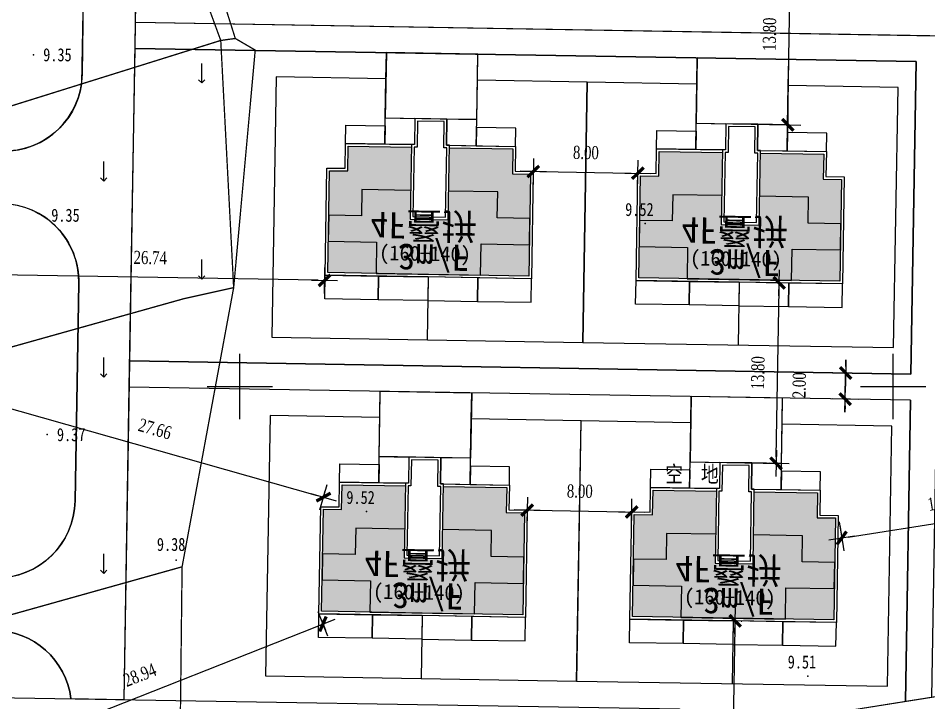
# Model space of a CAD drawing. Header units: millimetres. Extents: x -439850 to 440374, y 3556331 to 3581716.
# Drawn here: x 439918.8 to 439988.4, y 3581426 to 3581478.3 of the extents above; entities that cross this region are included whole.
import ezdxf
from ezdxf.enums import TextEntityAlignment as Align

# ---------------------------------------------------------------- set-up
doc = ezdxf.new("R2010")
doc.units = ezdxf.units.MM
doc.header["$LTSCALE"] = 1000
doc.header["$MEASUREMENT"] = 0
for name, color, linetype in [('18标注', 7, 'Continuous'), ('DC调整', 1, 'Continuous'), ('dx', 250, 'Continuous'), ('建筑外轮廓线', 6, 'Continuous'), ('文字', 7, 'Continuous'), ('道路', 7, 'Continuous'), ('铺装', 6, 'Continuous')]:
    doc.layers.add(name, color=color, linetype=linetype)
doc.styles.add('-黑体', font='simhei.ttf')
doc.styles.add('HZ', font='', dxfattribs={"width": 0.8})
doc.styles.add('坐标标注', font='times.ttf', dxfattribs={"width": 0.75})
doc.styles.add('样式 1', font='simhei.ttf')
doc.styles.get('HZ').set_extended_font_data('SimSun')
doc.dimstyles.new('FAST', dxfattribs={"dimtxt": 1, "dimasz": 0.5, "dimexe": 0.5, "dimexo": 0.5, "dimgap": 1, "dimtad": 1, "dimzin": 4, "dimdsep": 46, "dimtxsty": '坐标标注', "dimblk": '尺寸起止点', "dimcen": 1, "dimadec": 1, "dimazin": 1, "dimtfac": 1, "dimtmove": 2, "dimatfit": 3, "dimldrblk": 'ARCHTICK', "dimfxl": 1.25, "dimarcsym": 0})

# ---------------------------------------------------------------- blocks, each defined once
blk = doc.blocks.new('GC120')
for p, q in [((0, -1.5), (0, 1.5)), ((-0.5, -1), (0, -1.5)), ((0, -1.5), (-0.5, -1)), ((0, -1.5), (0.5, -1))]:
    blk.add_line(p, q)
blk = doc.blocks.new('sagg21asa21fas')
at = {"ltscale": 0.02}
h = blk.add_hatch(color=40, dxfattribs=at)
h.dxf.hatch_style = 1
h.paths.add_polyline_path([(437140.67, 3586214.116), (437139.27, 3586214.116), (437139.27, 3586216.016), (437134.42, 3586216.016), (437134.42, 3586212.716), (437138.17, 3586212.716), (437138.17, 3586210.716), (437140.67, 3586210.716)])
h.paths.add_polyline_path([(437131.52, 3586216.016), (437126.67, 3586216.016), (437126.67, 3586214.116), (437125.27, 3586214.116), (437125.27, 3586210.716), (437127.77, 3586210.716), (437127.77, 3586212.716), (437131.52, 3586212.716)])
h.paths.add_polyline_path([(437140.67, 3586210.716), (437138.17, 3586210.716), (437138.17, 3586212.716), (437134.42, 3586212.716), (437134.42, 3586210.516), (437131.52, 3586210.516), (437131.52, 3586212.716), (437127.77, 3586212.716), (437127.77, 3586210.716), (437125.27, 3586210.716), (437125.27, 3586208.716), (437128.97, 3586208.716), (437128.97, 3586206.316), (437136.97, 3586206.316), (437136.97, 3586208.716), (437140.67, 3586208.716)])
h.paths.add_polyline_path([(437128.97, 3586208.716), (437125.27, 3586208.716), (437125.27, 3586206.316), (437128.97, 3586206.316)], flags=17)
h.paths.add_polyline_path([(437140.67, 3586208.716), (437136.97, 3586208.716), (437136.97, 3586206.316), (437140.67, 3586206.316)], flags=17)
h.paths.add_polyline_path([(437128.826, 3586206.865), (437136.954, 3586206.865), (437136.954, 3586208.982), (437128.826, 3586208.982)], flags=25)
at = {"color": 76, "ltscale": 0.02}
for p, q in [((437129.47, 3586218.216), (437129.47, 3586221.216)), ((437136.47, 3586218.216), (437136.47, 3586221.216)), ((437132.97, 3586206.116), (437132.97, 3586201.316))]:
    blk.add_line(p, q, dxfattribs=at)
blk.add_lwpolyline([(437129.47, 3586221.216), (437121.07, 3586221.216), (437121.07, 3586201.316), (437144.87, 3586201.316), (437144.87, 3586221.216), (437136.47, 3586221.216)], dxfattribs=at)
at = {"layer": '建筑外轮廓线', "color": 8}
for points in [[(437129.47, 3586218.216), (437131.745, 3586218.216), (437131.745, 3586216.216), (437129.47, 3586216.216)], [(437131.945, 3586218.016), (437131.945, 3586216.016), (437131.72, 3586216.016), (437131.72, 3586210.716), (437134.22, 3586210.716), (437134.22, 3586216.016), (437133.995, 3586216.016), (437133.995, 3586218.016)], [(437136.47, 3586218.216), (437134.195, 3586218.216), (437134.195, 3586216.216), (437136.47, 3586216.216)], [(437126.47, 3586217.616), (437129.47, 3586217.616), (437129.47, 3586216.216), (437126.47, 3586216.216)], [(437139.47, 3586217.616), (437136.47, 3586217.616), (437136.47, 3586216.216), (437139.47, 3586216.216)], [(437125.07, 3586206.116), (437129.17, 3586206.116), (437129.17, 3586204.316), (437125.07, 3586204.316)], [(437129.17, 3586206.116), (437132.97, 3586206.116), (437132.97, 3586204.316), (437129.17, 3586204.316)], [(437136.77, 3586206.116), (437132.97, 3586206.116), (437132.97, 3586204.316), (437136.77, 3586204.316)], [(437140.87, 3586206.116), (437136.77, 3586206.116), (437136.77, 3586204.316), (437140.87, 3586204.316)]]:
    blk.add_lwpolyline(points, close=True, dxfattribs=at)
at = {"layer": '建筑外轮廓线', "color": 6}
blk.add_lwpolyline([(437131.745, 3586218.216), (437131.745, 3586216.216), (437131.52, 3586216.216), (437131.52, 3586210.516), (437134.42, 3586210.516), (437134.42, 3586216.216), (437134.195, 3586216.216), (437134.195, 3586218.216)], close=True, dxfattribs=at)
blk.add_lwpolyline([(437134.42, 3586216.216), (437139.47, 3586216.216), (437139.47, 3586214.316), (437140.87, 3586214.316), (437140.87, 3586206.116), (437132.97, 3586206.116), (437125.07, 3586206.116), (437125.07, 3586214.316), (437126.47, 3586214.316), (437126.47, 3586216.216), (437131.52, 3586216.216)], dxfattribs=at)
at = {"layer": '建筑外轮廓线', "color": 8}
for points in [[(437134.42, 3586216.016), (437139.27, 3586216.016), (437139.27, 3586214.116), (437140.67, 3586214.116), (437140.67, 3586206.316), (437132.97, 3586206.316), (437125.27, 3586206.316), (437125.27, 3586214.116), (437126.67, 3586214.116), (437126.67, 3586216.016), (437131.52, 3586216.016)], [(437131.52, 3586212.716), (437127.77, 3586212.716), (437127.77, 3586210.716), (437125.27, 3586210.716), (437125.27, 3586208.716), (437128.97, 3586208.716), (437128.97, 3586206.316), (437136.97, 3586206.316), (437136.97, 3586208.716), (437140.67, 3586208.716), (437140.67, 3586210.716), (437138.17, 3586210.716), (437138.17, 3586212.716), (437134.42, 3586212.716)]]:
    blk.add_lwpolyline(points, dxfattribs=at)
at = {"layer": 'DC调整', "color": 3, "style": '样式 1'}
blk.add_text('(160+140)', height=1.1469, dxfattribs=at).set_placement((437129.178, 3586207.34))
blk = doc.blocks.new('尺寸起止点')
for p, q in [((0, -2), (0, 2)), ((-2, 0), (2, 0))]:
    blk.add_line(p, q)
blk.add_lwpolyline([(-0.88, -0.88, 0.5, 0.5, 0), (0.88, 0.88, 0, 0, 0)], format="xyseb")
blk = doc.blocks.new('*D116')
at = {"layer": '18标注', "color": 0, "lineweight": -2, "ltscale": 0.02, "transparency": 16777216}
for p, q in [((439915.463, 3581458.634), (439915.456, 3581458.235)), ((439941.7, 3581458.292), (439915.965, 3581458.727)), ((439942.198, 3581458.182), (439942.192, 3581457.783))]:
    blk.add_line(p, q, dxfattribs=at)
at = {"layer": 'Defpoints', "color": 0, "ltscale": 0.02, "transparency": 16777216}
for p in [(439915.472, 3581459.133), (439915.465, 3581458.735), (439942.207, 3581458.682)]:
    blk.add_point(p, dxfattribs=at)
at = {"layer": '18标注', "color": 0, "lineweight": -2, "ltscale": 0.02, "transparency": 16777216, "xscale": 0.5, "yscale": 0.5, "zscale": 0.5}
for p, rotation in [((439915.465, 3581458.735), 179.0316635507803), ((439942.2, 3581458.283), 359.0316635507804)]:
    blk.add_blockref('尺寸起止点', p, dxfattribs=dict(at, rotation=rotation))
at = {"layer": '18标注', "color": 0, "ltscale": 0.02, "transparency": 16777216, "insert": (439928.858, 3581460.019), "char_height": 1, "attachment_point": 5, "rotation": 359.03166, "style": '坐标标注'}
blk.add_mtext('26.74', dxfattribs=at)
blk = doc.blocks.new('_ArchTick')
at = {"color": 0, "linetype": 'ByBlock', "const_width": 0.4}
blk.add_lwpolyline([(-0.5, -0.5), (0.5, 0.5)], dxfattribs=at)
blk = doc.blocks.new('*D117')
at = {"layer": '18标注', "color": 0, "lineweight": -2, "ltscale": 0.02, "transparency": 16777216}
for p, q in [((439915.428, 3581448.984), (439915.634, 3581449.714)), ((439915.979, 3581449.097), (439941.633, 3581441.849)), ((439942.044, 3581441.465), (439942.25, 3581442.195))]:
    blk.add_line(p, q, dxfattribs=at)
at = {"layer": 'Defpoints', "color": 0, "ltscale": 0.02, "transparency": 16777216}
for p in [(439915.292, 3581448.503), (439942.114, 3581441.714), (439941.908, 3581440.984)]:
    blk.add_point(p, dxfattribs=at)
at = {"layer": '18标注', "color": 0, "lineweight": -2, "ltscale": 0.02, "transparency": 16777216, "xscale": 0.5, "yscale": 0.5, "zscale": 0.5}
for p, rotation in [((439915.498, 3581449.233), 164.2246051124741), ((439942.114, 3581441.714), 344.2246051124741)]:
    blk.add_blockref('尺寸起止点', p, dxfattribs=dict(at, rotation=rotation))
at = {"layer": '18标注', "color": 0, "ltscale": 0.02, "transparency": 16777216, "insert": (439929.217, 3581446.926), "char_height": 1, "attachment_point": 5, "rotation": 344.22461, "style": '坐标标注'}
blk.add_mtext('27.66', dxfattribs=at)
blk = doc.blocks.new('*D118')
at = {"layer": '18标注', "color": 0, "lineweight": -2, "ltscale": 0.02, "transparency": 16777216}
for p, q in [((439915.617, 3581421.578), (439941.609, 3581431.828)), ((439941.953, 3581432.32), (439942.258, 3581431.547)), ((439915.03, 3581421.703), (439915.335, 3581420.929))]:
    blk.add_line(p, q, dxfattribs=at)
at = {"layer": 'Defpoints', "color": 0, "ltscale": 0.02, "transparency": 16777216}
for p in [(439941.769, 3581432.785), (439942.074, 3581432.012), (439914.847, 3581422.168)]:
    blk.add_point(p, dxfattribs=at)
at = {"layer": '18标注', "color": 0, "lineweight": -2, "ltscale": 0.02, "transparency": 16777216, "xscale": 0.5, "yscale": 0.5, "zscale": 0.5}
for p, rotation in [((439942.074, 3581432.012), 21.52295593968055), ((439915.152, 3581421.394), 201.5229559396806)]:
    blk.add_blockref('尺寸起止点', p, dxfattribs=dict(at, rotation=rotation))
at = {"layer": '18标注', "color": 0, "ltscale": 0.02, "transparency": 16777216, "insert": (439928.059, 3581428.108), "char_height": 1, "attachment_point": 5, "rotation": 21.52296, "style": '坐标标注'}
blk.add_mtext('28.94', dxfattribs=at)
blk = doc.blocks.new('*D120')
at = {"layer": '18标注', "color": 0, "lineweight": -2, "ltscale": 0.02, "transparency": 16777216}
for p, q in [((439978.369, 3581483.974), (439978.378, 3581483.974)), ((439977.653, 3581470.684), (439977.869, 3581483.482)), ((439978.136, 3581470.176), (439978.145, 3581470.176))]:
    blk.add_line(p, q, dxfattribs=at)
at = {"layer": 'Defpoints', "color": 0, "ltscale": 0.02, "transparency": 16777216}
for p in [(439977.869, 3581483.983), (439977.878, 3581483.982), (439977.636, 3581470.185)]:
    blk.add_point(p, dxfattribs=at)
at = {"layer": '18标注', "color": 0, "lineweight": -2, "ltscale": 0.02, "transparency": 16777216, "xscale": 0.5, "yscale": 0.5, "zscale": 0.5}
for p, rotation in [((439977.878, 3581483.982), 89.03166356674527), ((439977.645, 3581470.184), 269.0316635667453)]:
    blk.add_blockref('尺寸起止点', p, dxfattribs=dict(at, rotation=rotation))
at = {"layer": '18标注', "color": 0, "ltscale": 0.02, "transparency": 16777216, "insert": (439976.251, 3581477.109), "char_height": 1, "attachment_point": 5, "rotation": 89.03166, "style": '坐标标注'}
blk.add_mtext('13.80', dxfattribs=at)
blk = doc.blocks.new('*D121')
at = {"layer": '18标注', "color": 0, "lineweight": -2, "ltscale": 0.02, "transparency": 16777216}
for p, q in [((439976.902, 3581458.095), (439976.487, 3581458.102)), ((439976.762, 3581444.796), (439976.979, 3581457.594)), ((439976.669, 3581444.297), (439976.254, 3581444.304))]:
    blk.add_line(p, q, dxfattribs=at)
at = {"layer": 'Defpoints', "color": 0, "ltscale": 0.02, "transparency": 16777216}
for p in [(439976.987, 3581458.094), (439977.402, 3581458.087), (439977.169, 3581444.289)]:
    blk.add_point(p, dxfattribs=at)
at = {"layer": '18标注', "color": 0, "lineweight": -2, "ltscale": 0.02, "transparency": 16777216, "xscale": 0.5, "yscale": 0.5, "zscale": 0.5}
for p, rotation in [((439976.987, 3581458.094), 89.03166356674527), ((439976.754, 3581444.296), 269.0316635667453)]:
    blk.add_blockref('尺寸起止点', p, dxfattribs=dict(at, rotation=rotation))
at = {"layer": '18标注', "color": 0, "ltscale": 0.02, "transparency": 16777216, "insert": (439975.36, 3581451.22), "char_height": 1, "attachment_point": 5, "rotation": 89.03166, "style": '坐标标注'}
blk.add_mtext('13.80', dxfattribs=at)
blk = doc.blocks.new('*D122')
at = {"layer": '18标注', "color": 0, "lineweight": -2, "ltscale": 0.02, "transparency": 16777216}
for p, q in [((439973.314, 3581414.158), (439973.611, 3581431.747)), ((439974.076, 3581432.239), (439974.119, 3581432.239)), ((439973.762, 3581413.65), (439973.805, 3581413.649))]:
    blk.add_line(p, q, dxfattribs=at)
at = {"layer": 'Defpoints', "color": 0, "ltscale": 0.02, "transparency": 16777216}
for p in [(439973.576, 3581432.248), (439973.619, 3581432.247), (439973.262, 3581413.658)]:
    blk.add_point(p, dxfattribs=at)
at = {"layer": '18标注', "color": 0, "lineweight": -2, "ltscale": 0.02, "transparency": 16777216, "xscale": 0.5, "yscale": 0.5, "zscale": 0.5}
for p, rotation in [((439973.619, 3581432.247), 89.03166356674527), ((439973.305, 3581413.658), 269.0316635667453)]:
    blk.add_blockref('尺寸起止点', p, dxfattribs=dict(at, rotation=rotation))
at = {"layer": '18标注', "color": 0, "ltscale": 0.02, "transparency": 16777216, "insert": (439971.952, 3581422.978), "char_height": 1, "attachment_point": 5, "rotation": 89.03166, "style": '坐标标注'}
blk.add_mtext('18.59', dxfattribs=at)
blk = doc.blocks.new('*D123')
at = {"layer": '18标注', "color": 0, "lineweight": -2, "ltscale": 0.02, "transparency": 16777216}
for p, q in [((439997.716, 3581442.338), (439997.986, 3581440.607)), ((439982.266, 3581438.661), (439997.415, 3581441.024)), ((439981.579, 3581439.821), (439981.849, 3581438.09))]:
    blk.add_line(p, q, dxfattribs=at)
at = {"layer": 'Defpoints', "color": 0, "ltscale": 0.02, "transparency": 16777216}
for p in [(439997.639, 3581442.832), (439997.909, 3581441.101), (439981.502, 3581440.315)]:
    blk.add_point(p, dxfattribs=at)
at = {"layer": '18标注', "color": 0, "lineweight": -2, "ltscale": 0.02, "transparency": 16777216, "xscale": 0.5, "yscale": 0.5, "zscale": 0.5}
for p, rotation in [((439997.909, 3581441.101), 8.865879566256474), ((439981.772, 3581438.584), 188.8658795662564)]:
    blk.add_blockref('尺寸起止点', p, dxfattribs=dict(at, rotation=rotation))
at = {"layer": '18标注', "color": 0, "ltscale": 0.02, "transparency": 16777216, "insert": (439989.608, 3581441.335), "char_height": 1, "attachment_point": 5, "rotation": 8.86588, "style": '坐标标注'}
blk.add_mtext('16.33', dxfattribs=at)
blk = doc.blocks.new('*D93')
at = {"layer": '18标注', "color": 0, "lineweight": -2, "ltscale": 0.02, "transparency": 16777216}
blk.add_line((439958.673, 3581466.604), (439965.672, 3581466.486), dxfattribs=at)
at = {"layer": 'Defpoints', "color": 0, "ltscale": 0.02, "transparency": 16777216}
for p in [(439958.173, 3581466.613), (439966.171, 3581466.478), (439966.171, 3581466.478)]:
    blk.add_point(p, dxfattribs=at)
at = {"layer": '18标注', "color": 0, "lineweight": -2, "ltscale": 0.02, "transparency": 16777216, "xscale": 0.5, "yscale": 0.5, "zscale": 0.5}
for p, rotation in [((439958.173, 3581466.613), 179.0316652646954), ((439966.171, 3581466.478), 359.0316652646955)]:
    blk.add_blockref('尺寸起止点', p, dxfattribs=dict(at, rotation=rotation))
at = {"layer": '18标注', "color": 0, "ltscale": 0.02, "transparency": 16777216, "insert": (439962.198, 3581468.055), "char_height": 1, "attachment_point": 5, "rotation": 359.03167, "style": '坐标标注'}
blk.add_mtext('8.00', dxfattribs=at)
blk = doc.blocks.new('*D94')
at = {"layer": '18标注', "color": 0, "lineweight": -2, "ltscale": 0.02, "transparency": 16777216}
blk.add_line((439958.205, 3581440.709), (439965.204, 3581440.59), dxfattribs=at)
at = {"layer": 'Defpoints', "color": 0, "ltscale": 0.02, "transparency": 16777216}
for p in [(439957.706, 3581440.717), (439965.704, 3581440.582), (439965.704, 3581440.582)]:
    blk.add_point(p, dxfattribs=at)
at = {"layer": '18标注', "color": 0, "lineweight": -2, "ltscale": 0.02, "transparency": 16777216, "xscale": 0.5, "yscale": 0.5, "zscale": 0.5}
for p, rotation in [((439957.706, 3581440.717), 179.0316652646954), ((439965.704, 3581440.582), 359.0316652646955)]:
    blk.add_blockref('尺寸起止点', p, dxfattribs=dict(at, rotation=rotation))
at = {"layer": '18标注', "color": 0, "ltscale": 0.02, "transparency": 16777216, "insert": (439961.731, 3581442.159), "char_height": 1, "attachment_point": 5, "rotation": 359.03167, "style": '坐标标注'}
blk.add_mtext('8.00', dxfattribs=at)
blk = doc.blocks.new('*D101')
at = {"layer": '18标注', "color": 0, "lineweight": -2, "ltscale": 0.02, "transparency": 16777216}
for p, q in [((439982.083, 3581451.707), (439982.092, 3581452.207)), ((439982.041, 3581449.207), (439982.075, 3581451.207)), ((439982.032, 3581448.707), (439982.024, 3581448.207))]:
    blk.add_line(p, q, dxfattribs=at)
at = {"layer": 'Defpoints', "color": 0, "ltscale": 0.02, "transparency": 16777216}
for p in [(439982.075, 3581451.207), (439982.075, 3581451.207), (439982.041, 3581449.207)]:
    blk.add_point(p, dxfattribs=at)
at = {"layer": '18标注', "color": 0, "lineweight": -2, "ltscale": 0.02, "transparency": 16777216, "xscale": 0.5, "yscale": 0.5, "zscale": 0.5}
for p, rotation in [((439982.075, 3581451.207), 269.0316635738747), ((439982.041, 3581449.207), 89.0316635738747)]:
    blk.add_blockref('尺寸起止点', p, dxfattribs=dict(at, rotation=rotation))
at = {"layer": '18标注', "color": 0, "ltscale": 0.02, "transparency": 16777216, "insert": (439978.528, 3581450.267), "char_height": 1, "attachment_point": 5, "rotation": 89.03166, "style": '坐标标注'}
blk.add_mtext('2.00', dxfattribs=at)

msp = doc.modelspace()

# ---------------------------------------------------------------- linework, layer by layer
at = {"layer": 'dx', "color": 250, "linetype": 'Continuous'}
for p, q in [((439935.723, 3581447.674), (439935.723, 3581452.674)), ((439985.723, 3581447.674), (439985.723, 3581452.674)), ((439933.223, 3581450.174), (439938.223, 3581450.174)), ((439983.223, 3581450.174), (439988.223, 3581450.174))]:
    msp.add_line(p, q, dxfattribs=at)
at = {"layer": 'dx', "color": 250, "linetype": 'Continuous', "const_width": 0.1, "flags": 128}
for points in [[(439932.647, 3581481.02), (439933.951, 3581477.456), (439934.252, 3581476.634), (439934.662, 3581476.69), (439935.032, 3581476.741), (439935.367, 3581476.786), (439935.212, 3581477.275), (439934.524, 3581479.446)], [(439887.05, 3581461.893), (439934.252, 3581476.634)], [(439935.367, 3581476.786), (439936.89, 3581475.897), (439935.241, 3581457.734), (439931.294, 3581436.386), (439931.017, 3581412.236), (439933.349, 3581402.057)], [(439931.442, 3581456.891), (439935.241, 3581457.734), (439934.252, 3581476.634)], [(439890.836, 3581445.517), (439931.442, 3581456.891)], [(439895.278, 3581426.298), (439931.294, 3581436.386)]]:
    msp.add_lwpolyline(points, dxfattribs=at)
at = {"layer": 'dx', "color": 250, "linetype": 'Continuous'}
for p in [(439919.916, 3581475.541, 9.35), (439919.916, 3581475.541, 9.35), (439920.531, 3581463.272, 9.35), (439920.531, 3581463.272, 9.35), (439966.735, 3581462.634, 9.62), (439966.735, 3581462.634, 9.62), (439920.967, 3581446.493, 9.37), (439920.967, 3581446.493, 9.37), (439945.397, 3581440.615), (439945.397, 3581440.615), (439930.83, 3581436.89, 9.377), (439930.83, 3581436.89, 9.377), (439979.173, 3581428.032), (439979.173, 3581428.032)]:
    msp.add_point(p, dxfattribs=at)
at = {"layer": '道路', "color": 145, "ltscale": 0.02, "extrusion": (0, 0, -1)}
for p, q in [((439923.66, 3581474.066), (439924.112, 3581500.793)), ((439927.694, 3581476.029), (439928.111, 3581500.726)), ((439927.728, 3581478.029), (440114.195, 3581474.877)), ((439927.256, 3581450.133), (439927.694, 3581476.029)), ((439927.694, 3581476.029), (439987.474, 3581475.019)), ((439987.474, 3581475.019), (439987.07, 3581451.122)), ((439923.109, 3581441.431), (439923.39, 3581458.068)), ((439987.07, 3581451.122), (439927.29, 3581452.133)), ((439926.852, 3581426.236), (439927.256, 3581450.133)), ((439987.036, 3581449.123), (439927.256, 3581450.133)), ((439987.036, 3581449.123), (439986.647, 3581426.081)), ((440089.689, 3581442.405), (439969.695, 3581423.395))]:
    msp.add_line(p, q, dxfattribs=at)
at = {"layer": '道路', "color": 145, "ltscale": 0.02}
for points in [[(439946.891, 3581473.705), (439946.925, 3581475.704)], [(439953.89, 3581473.586), (439953.924, 3581475.586)], [(439970.687, 3581473.302), (439970.721, 3581475.302)], [(439977.686, 3581473.184), (439977.72, 3581475.184)], [(439946.424, 3581447.809), (439946.458, 3581449.809)], [(439953.423, 3581447.69), (439953.457, 3581449.69)], [(439970.22, 3581447.407), (439970.254, 3581449.406)], [(439977.219, 3581447.288), (439977.253, 3581449.288)]]:
    msp.add_lwpolyline(points, dxfattribs=at)
msp.add_lwpolyline([(439969.358, 3581425.518), (439971.443, 3581412.358), (439916.534, 3581403.659), (439916.919, 3581426.404)], close=True, dxfattribs=at)
for centre, start, end in [((439917.661, 3581474.167), 269.03167, 359.03166), ((439917.391, 3581458.169), 359.03166, 89.03166), ((439917.109, 3581441.532), 269.03166, 359.03166), ((439916.839, 3581425.535), 7.37794, 89.03166)]:
    msp.add_arc(centre, 6, start, end, dxfattribs=at)
at = {"layer": '铺装', "ltscale": 0.02}
for points in [[(439916.94, 3581431.534, -0.372164), (439922.789, 3581426.305), (439926.852, 3581426.236), (439928.111, 3581500.726, -0.414214), (439934.212, 3581506.624), (440108.887, 3581503.671, -0.431603)], [(439918.214, 3581506.894, -0.409272), (439924.113, 3581500.895), (439923.599, 3581473.307, -0.377534), (439917.56, 3581468.168)], [(439917.492, 3581464.168, -0.414214), (439923.39, 3581458.068), (439923.109, 3581441.431, -0.409272), (439917.109, 3581435.532)]]:
    msp.add_lwpolyline(points, format="xyb", dxfattribs=at)
msp.add_lwpolyline([(439989.474, 3581474.985), (439988.653, 3581426.399), (439986.647, 3581426.081), (439987.036, 3581449.123), (439927.256, 3581450.133), (439927.29, 3581452.133), (439987.07, 3581451.122), (439987.474, 3581475.019), (439927.694, 3581476.029), (439927.728, 3581478.029), (440012.92, 3581476.589), (440013.405, 3581505.285), (440015.404, 3581505.251), (440014.919, 3581476.555), (440114.195, 3581474.877), (440114.161, 3581472.877), (439989.474, 3581474.985)], dxfattribs=at)
for points in [[(439946.84, 3581470.705), (439953.839, 3581470.587), (439953.924, 3581475.586), (439946.925, 3581475.704)], [(439970.637, 3581470.303), (439977.645, 3581470.184), (439977.729, 3581475.184), (439970.721, 3581475.302)], [(439953.372, 3581444.691), (439946.373, 3581444.809), (439946.458, 3581449.809), (439953.457, 3581449.69)], [(439970.17, 3581444.407), (439977.169, 3581444.289), (439977.253, 3581449.288), (439970.254, 3581449.406)], [(440089.689, 3581442.405), (439969.695, 3581423.395), (439970.32, 3581419.444), (440089.37, 3581438.304), (440088.869, 3581441.461)], [(439916.534, 3581403.659), (439916.919, 3581426.404), (439969.358, 3581425.518), (439971.443, 3581412.358)]]:
    msp.add_lwpolyline(points, close=True, dxfattribs=at)

# ---------------------------------------------------------------- block references
at = {"layer": 'dx', "color": 250, "linetype": 'Continuous', "xscale": 0.5, "yscale": 0.5, "zscale": 0.5}
for p in [(439932.796, 3581474.133), (439925.296, 3581466.633), (439932.796, 3581459.133), (439925.296, 3581451.633), (439925.296, 3581436.634)]:
    msp.add_blockref('GC120', p, dxfattribs=at)
at = {"layer": '建筑外轮廓线', "color": 3, "zscale": -1, "rotation": 359.0316652261323}
for p in [(-57726.664, 3152.057), (-57702.868, 3151.655), (-57727.131, 3126.161), (-57703.335, 3125.759)]:
    msp.add_blockref('sagg21asa21fas', p, dxfattribs=at)

# ---------------------------------------------------------------- texts
at = {"layer": 'dx', "color": 250, "linetype": 'Continuous', "style": 'HZ', "width": 0.8}
for s, p in [('9.35', (439920.666, 3581475.041, 9.35)), ('9.35', (439921.281, 3581462.772, 9.35)), ('9.52', (439965.204, 3581463.212, 9.62)), ('9.37', (439921.717, 3581445.993, 9.37)), ('9.52', (439943.866, 3581441.193, 0)), ('9.38', (439929.367, 3581437.601, 9.377)), ('9.51', (439977.642, 3581428.61, 0))]:
    msp.add_text(s, height=1, rotation=0.00034, dxfattribs=at).set_placement(p)
msp.add_text('空  地', height=1.25, rotation=0.00034, dxfattribs=at).set_placement((439970.316, 3581443.524), align=Align.MIDDLE)
at = {"layer": '文字', "ltscale": 0.02, "style": '-黑体', "text_generation_flag": 4}
for s, p in [('4F叠拼', (439945.727, 3581463.523)), ('4F叠拼', (439969.523, 3581463.121)), ('3m/F', (439947.828, 3581461.082)), ('3m/F', (439971.625, 3581460.68)), ('4F叠拼', (439945.26, 3581437.628)), ('4F叠拼', (439969.056, 3581437.225)), ('3m/F', (439947.361, 3581435.186)), ('3m/F', (439971.158, 3581434.784))]:
    msp.add_text(s, height=2, rotation=359.22341, dxfattribs=at).set_placement(p)

# ---------------------------------------------------------------- dimensions: what is measured, and where the dimension line sits
at = {"layer": '18标注', "color": 3, "ltscale": 0.02}
for p1, p2, distance, picture, middle in [((439977.636, 3581470.185), (439977.869, 3581483.983), -0.009, '*D120', (439976.251, 3581477.109)), ((439958.173, 3581466.613), (439966.171, 3581466.478), 0, '*D93', (439962.198, 3581468.055)), ((439942.207, 3581458.682), (439915.472, 3581459.133), 0.399, '*D116', (439928.858, 3581460.019)), ((439977.169, 3581444.289), (439977.402, 3581458.087), 0.415, '*D121', (439975.36, 3581451.22)), ((439982.041, 3581449.207), (439982.075, 3581451.207), 0, '*D101', (439978.528, 3581450.267)), ((439915.292, 3581448.503), (439941.908, 3581440.984), 0.758, '*D117', (439929.217, 3581446.926)), ((439957.706, 3581440.717), (439965.704, 3581440.582), 0, '*D94', (439961.731, 3581442.159)), ((439981.502, 3581440.315), (439997.639, 3581442.832), -1.752, '*D123', (439989.608, 3581441.335)), ((439973.262, 3581413.658), (439973.576, 3581432.248), -0.043, '*D122', (439971.952, 3581422.978)), ((439914.847, 3581422.168), (439941.769, 3581432.785), -0.832, '*D118', (439928.059, 3581428.108))]:
    dim = msp.add_aligned_dim(p1=p1, p2=p2, distance=distance, dimstyle='FAST', dxfattribs=at)
    dim.commit()
    dim.dimension.update_dxf_attribs({"geometry": picture, "text_midpoint": middle})

doc.saveas('drawing.dxf')
